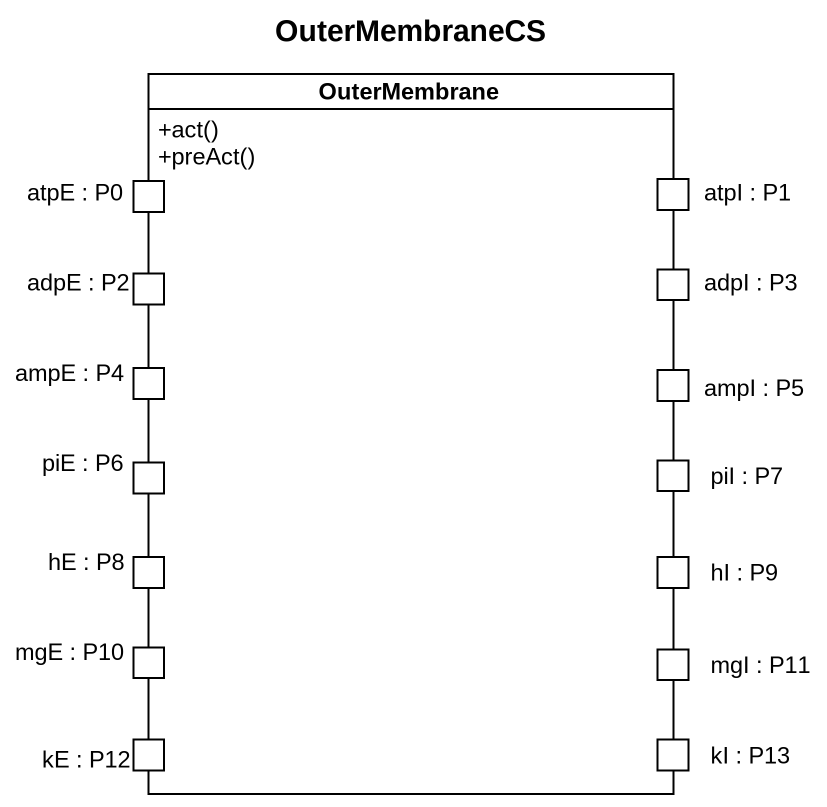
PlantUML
@startuml
title OuterMembraneCS
hide circle
hide empty members
skinparam classAttributeIconSize 0
class OuterMembrane #FFFFFF {
  +act()
  +preAct()
  -- ports --
  atpE : P0
  atpI : P1
  adpE : P2
  adpI : P3
  ampE : P4
  ampI : P5
  piE : P6
  piI : P7
  hE : P8
  hI : P9
  mgE : P10
  mgI : P11
  kE : P12
  kI : P13
}
@enduml
